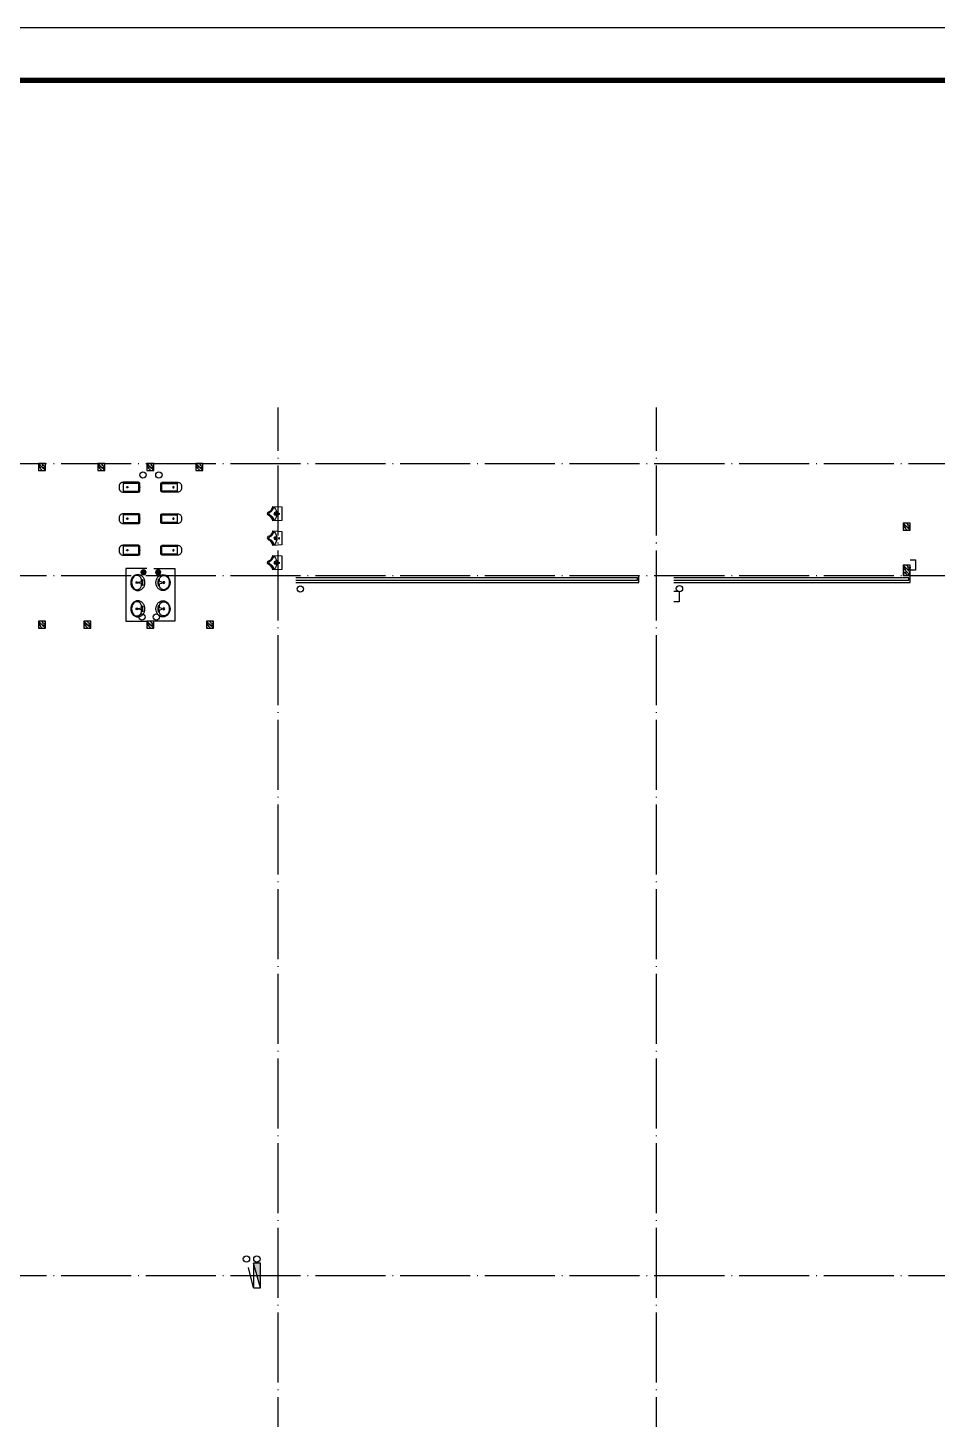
# Model space of a CAD drawing. Extents: x 6843040 to 15500510, y -6507076 to -4940511.
# Drawn here: x 8133750 to 8159718, y -5514608 to -5474851 of the extents above; entities that cross this region are included whole.
import ezdxf

# ---------------------------------------------------------------- set-up
doc = ezdxf.new("R2010")
doc.units = 0
doc.header["$LTSCALE"] = 1000
doc.header["$MEASUREMENT"] = 0
doc.linetypes.add('DOTE', pattern=[2.42, 2, -0.2, 0.02, -0.2])
for name, color, linetype in [('COLUMN', 10, 'Continuous'), ('DOTE', 8, 'DOTE'), ('EQUIP_消火栓', 7, 'Continuous'), ('FLOOR', 9, 'Continuous'), ('LVTRY', 8, 'Continuous'), ('plan-1', 40, 'Continuous'), ('PUB_HATCH', 8, 'Continuous'), ('PUB_TITLE', 4, 'Continuous'), ('RAIL', 163, 'Continuous'), ('S_SURFACE', 6, 'Continuous'), ('VPIPE-污水', 2, 'Continuous'), ('VPIPE-消防', 1, 'Continuous'), ('VPIPE-给水', 3, 'Continuous'), ('VPIPE-雨水', 4, 'Continuous'), ('建筑细线', 5, 'Continuous')]:
    doc.layers.add(name, color=color, linetype=linetype)
doc.layers.add('洁具', color=8, linetype='Continuous', lineweight=5)

# ---------------------------------------------------------------- blocks, each defined once
blk = doc.blocks.new('$lvtry$00000201')
at = {"color": 0}
for p, q in [((100, -30, 0), (-100, -30, 0)), ((110, -470, 0), (110, -40, 0)), ((140, -470, 0), (-140, -470, 0))]:
    blk.add_line(p, q, dxfattribs=at)
at = {"color": 0, "elevation": 0}
blk.add_lwpolyline([(140, -40, 0.414214), (100, 0), (-100, 0, 0.414214), (-140, -40), (-140, -480, 0.414214), (-30, -590), (30, -590, 0.414214), (140, -480)], format="xyb", close=True, dxfattribs=at)
blk.add_lwpolyline([(-110, -40), (-110, -470)], dxfattribs=at)
at = {"color": 0}
blk.add_circle((0, -359, 0), 20, dxfattribs=at)
for centre, start, end in [((-100, -40, 0), 90, 180), ((100, -40, 0), 0, 90)]:
    blk.add_arc(centre, 10, start, end, dxfattribs=at)
for p in [(0, 0, 0), (0, -359, 0)]:
    blk.add_point(p, dxfattribs=at)
blk = doc.blocks.new('$lvtry$00000225')
at = {"color": 0}
blk.add_line((-181, -234), (-181, -234), dxfattribs=at)
blk.add_lwpolyline([(53, -374, -0.307493), (205, -257), (195, 0), (-195, 0), (-205, -256, -0.265776), (-54, -366, 0.591279)], format="xyb", close=True, dxfattribs=at)
for centre, radius in [((-1, -182), 40.3), ((-6, -75), 15.8)]:
    blk.add_circle(centre, radius, dxfattribs=at)
for centre, radius, start, end in [((-161, -223), 22.7, 134.5857, 206.4573), ((-200, -412), 179, 22.2984, 83.8043), ((-5, -382), 245, 45.4143, 134.5857), ((1, -326), 39.6, 206.4354, 337.7034), ((199, -407), 174, 100.5676, 157.7034), ((153, -222), 20.3, 314.5857, 45.4143)]:
    blk.add_arc(centre, radius, start, end, dxfattribs=at)
for p in [(-6, -75), (-1, -182)]:
    blk.add_point(p, dxfattribs=at)
blk = doc.blocks.new('$lvtry$00000179')
at = {"color": 0, "linetype": 'ByBlock'}
for p, q in [((-32, -102), (-92, -102)), ((-13, -178), (-40, -70)), ((35, -64), (-35, -64)), ((13, -178), (-13, -178)), ((40, -70), (13, -178)), ((92, -102), (32, -102))]:
    blk.add_line(p, q, dxfattribs=at)
blk.add_lwpolyline([(0, -406, 0.088425), (89, -391, 0.093738), (162, -347, 0.102376), (212, -280, 0.10945), (229, -203, 0.109452), (212, -127, 0.102376), (162, -60, 0.093738), (89, -16, 0.088423), (0, 0, 0.088427), (-89, -16, 0.093738), (-162, -60, 0.102376), (-212, -127, 0.109452), (-229, -203, 0.109451), (-212, -280, 0.102376), (-162, -347, 0.093738), (-89, -391, 0.088425)], format="xyb", close=True, dxfattribs=at)
for centre, radius in [((-64, -76), 20.4), ((-64, -76), 15.4), ((0, -229), 25.4), ((63, -76), 20.4), ((63, -76), 15.4)]:
    blk.add_circle(centre, radius, dxfattribs=at)
for centre, radius, start, end in [((-88, -229), 116, 151.0888, 180), ((-88, -229), 116, 180, 208.9112), ((-45, -252), 164, 126.8699, 151.0888), ((-45, -205), 164, 208.9112, 233.1301), ((-18, -288), 210, 123.9045, 126.8699), ((-18, -169), 210, 233.1301, 252.7421), ((-92, -178), 76.2, 90, 123.9045), ((0, -111), 270, 252.7421, 270), ((-35, -68), 5, 90, 194.0362), ((0, -111), 270, 270, 287.2579), ((35, -68), 5, 345.9638, 90), ((18, -169), 210, 287.2579, 306.8699), ((92, -178), 76.2, 57.7402, 90), ((45, -252), 164, 28.9112, 57.7402), ((45, -205), 164, 306.8699, 331.0888), ((88, -229), 116, 0, 28.9112), ((88, -229), 116, 331.0888, 0)]:
    blk.add_arc(centre, radius, start, end, dxfattribs=at)
at = {"color": 0}
for p in [(0, -76), (0, -229)]:
    blk.add_point(p, dxfattribs=at)
blk = doc.blocks.new('$plan$00002944')
at = {"layer": '洁具'}
for p, q in [((-74, 11), (-11, 74)), ((-70, -27), (27, 70)), ((-53, -53), (53, 53)), ((-27, -70), (70, 27)), ((11, -74), (74, -11))]:
    blk.add_line(p, q, dxfattribs=at)
blk.add_circle((0, 0), 75, dxfattribs=at)
blk.add_point((0, 0), dxfattribs=at)
blk = doc.blocks.new('2GZ')
at = {"layer": 'PUB_HATCH'}
h = blk.add_hatch(dxfattribs=at)
h.set_pattern_fill('钢筋混凝土', color=256, scale=25, angle=90, style=0)
h.set_pattern_definition([(134.999998, (-1362825.3, 15392.63), (-44.194175, -44.194172), []), (140, (-1362825.3, 15392.63), (15.68804, 179.315045), [18.75, -206.25]), (85, (-1362825.3, 15392.63), (-188.048035, -34.68783), [15, -165]), (190.4514, (-1362824, 15407.57), (-172.35988, 144.62735), [15.93505, -175.28553]), (136.1842, (-1362875.3, 15392.63), (41.37976, 266.81026), [28.125, -309.375]), (186.6356, (-1362871.85, 15414.86), (-243.52946, 233.66568), [23.90257, -262.92825]), (81.1842, (-1362875.3, 15392.63), (-243.52964, 233.6655), [22.5, -247.5]), (111, (-1362862.8, 15417.63), (100.65473, 149.22676), [18.75, -206.25]), (56, (-1362862.8, 15417.63), (-181.28751, 60.82884), [15, -165]), (161.4514, (-1362854.41, 15430.07), (-80.63262, 210.05566), [15.93505, -175.28553]), (127.499998, (-1362825.3, 15392.63), (-83.223463, 3.039967), [0, -163, 0, -167.5, 0, -165.625]), (97.499998, (-1362825.3, 15392.63), (-98.602926, 65.767388), [0, -95.5, 0, -159.25, 0, -63.125]), (57.499998, (-1362825.3, 15336.88), (5.638722, 133.455609), [0, -62.5, 0, -195, 0, -258.75]), (47.499998, (-1362825.3, 15311.88), (-25.02624, 145.796543), [0, -81.25, 0, -129.5, 0, -183.75])])
edge = h.paths.add_edge_path()
edge.add_line((-1056409, 282874), (-1056609, 282874))
edge.add_line((-1056409, 282874), (-1056409, 283074))
edge.add_line((-1056409, 283074), (-1056609, 283074))
edge.add_line((-1056609, 283074), (-1056609, 282874))
h = blk.add_hatch(dxfattribs=at)
h.set_pattern_fill('钢筋混凝土', color=256, scale=25, angle=90, style=0)
h.set_pattern_definition([(134.999998, (-1361125.3, 15392.64), (-44.194175, -44.194172), []), (140, (-1361125.3, 15392.64), (15.68804, 179.315045), [18.75, -206.25]), (85, (-1361125.3, 15392.64), (-188.048035, -34.68783), [15, -165]), (190.4514, (-1361124, 15407.58), (-172.35988, 144.62735), [15.93505, -175.28553]), (136.1842, (-1361175.3, 15392.64), (41.37976, 266.81026), [28.125, -309.375]), (186.6356, (-1361171.85, 15414.87), (-243.52946, 233.66568), [23.90257, -262.92825]), (81.1842, (-1361175.3, 15392.64), (-243.52964, 233.6655), [22.5, -247.5]), (111, (-1361162.8, 15417.64), (100.65473, 149.22676), [18.75, -206.25]), (56, (-1361162.8, 15417.64), (-181.28751, 60.82884), [15, -165]), (161.4514, (-1361154.41, 15430.07), (-80.63262, 210.05566), [15.93505, -175.28553]), (127.499998, (-1361125.3, 15392.64), (-83.223463, 3.039967), [0, -163, 0, -167.5, 0, -165.625]), (97.499998, (-1361125.3, 15392.64), (-98.602926, 65.767388), [0, -95.5, 0, -159.25, 0, -63.125]), (57.499998, (-1361125.3, 15336.89), (5.638722, 133.455609), [0, -62.5, 0, -195, 0, -258.75]), (47.499998, (-1361125.3, 15311.89), (-25.02624, 145.796543), [0, -81.25, 0, -129.5, 0, -183.75])])
edge = h.paths.add_edge_path()
edge.add_line((-1054709, 282874), (-1054909, 282874))
edge.add_line((-1054709, 282874), (-1054709, 283074))
edge.add_line((-1054709, 283074), (-1054909, 283074))
edge.add_line((-1054909, 283074), (-1054909, 282874))
h = blk.add_hatch(dxfattribs=at)
h.set_pattern_fill('钢筋混凝土', color=256, scale=25, angle=90, style=0)
h.set_pattern_definition([(134.999998, (-1359725.3, 15392.64), (-44.194175, -44.194172), []), (140, (-1359725.3, 15392.64), (15.68804, 179.315045), [18.75, -206.25]), (85, (-1359725.3, 15392.64), (-188.048035, -34.68783), [15, -165]), (190.4514, (-1359724, 15407.58), (-172.35988, 144.62735), [15.93505, -175.28553]), (136.1842, (-1359775.3, 15392.64), (41.37976, 266.81026), [28.125, -309.375]), (186.6356, (-1359771.85, 15414.87), (-243.52946, 233.66568), [23.90257, -262.92825]), (81.1842, (-1359775.3, 15392.64), (-243.52964, 233.6655), [22.5, -247.5]), (111, (-1359762.8, 15417.64), (100.65473, 149.22676), [18.75, -206.25]), (56, (-1359762.8, 15417.64), (-181.28751, 60.82884), [15, -165]), (161.4514, (-1359754.41, 15430.07), (-80.63262, 210.05566), [15.93505, -175.28553]), (127.499998, (-1359725.3, 15392.64), (-83.223463, 3.039967), [0, -163, 0, -167.5, 0, -165.625]), (97.499998, (-1359725.3, 15392.64), (-98.602926, 65.767388), [0, -95.5, 0, -159.25, 0, -63.125]), (57.499998, (-1359725.3, 15336.89), (5.638722, 133.455609), [0, -62.5, 0, -195, 0, -258.75]), (47.499998, (-1359725.3, 15311.89), (-25.02624, 145.796543), [0, -81.25, 0, -129.5, 0, -183.75])])
edge = h.paths.add_edge_path()
edge.add_line((-1053309, 282874), (-1053509, 282874))
edge.add_line((-1053309, 282874), (-1053309, 283074))
edge.add_line((-1053309, 283074), (-1053509, 283074))
edge.add_line((-1053509, 283074), (-1053509, 282874))
h = blk.add_hatch(dxfattribs=at)
h.set_pattern_fill('钢筋混凝土', color=256, scale=25, angle=90, style=0)
h.set_pattern_definition([(134.999998, (-1358325.3, 15392.64), (-44.194175, -44.194172), []), (140, (-1358325.3, 15392.64), (15.68804, 179.315045), [18.75, -206.25]), (85, (-1358325.3, 15392.64), (-188.048035, -34.68783), [15, -165]), (190.4514, (-1358324, 15407.58), (-172.35988, 144.62735), [15.93505, -175.28553]), (136.1842, (-1358375.3, 15392.64), (41.37976, 266.81026), [28.125, -309.375]), (186.6356, (-1358371.85, 15414.87), (-243.52946, 233.66568), [23.90257, -262.92825]), (81.1842, (-1358375.3, 15392.64), (-243.52964, 233.6655), [22.5, -247.5]), (111, (-1358362.8, 15417.64), (100.65473, 149.22676), [18.75, -206.25]), (56, (-1358362.8, 15417.64), (-181.28751, 60.82884), [15, -165]), (161.4514, (-1358354.41, 15430.07), (-80.63262, 210.05566), [15.93505, -175.28553]), (127.499998, (-1358325.3, 15392.64), (-83.223463, 3.039967), [0, -163, 0, -167.5, 0, -165.625]), (97.499998, (-1358325.3, 15392.64), (-98.602926, 65.767388), [0, -95.5, 0, -159.25, 0, -63.125]), (57.499998, (-1358325.3, 15336.89), (5.638722, 133.455609), [0, -62.5, 0, -195, 0, -258.75]), (47.499998, (-1358325.3, 15311.89), (-25.02624, 145.796543), [0, -81.25, 0, -129.5, 0, -183.75])])
edge = h.paths.add_edge_path()
edge.add_line((-1051909, 282874), (-1052109, 282874))
edge.add_line((-1051909, 282874), (-1051909, 283074))
edge.add_line((-1051909, 283074), (-1052109, 283074))
edge.add_line((-1052109, 283074), (-1052109, 282874))
h = blk.add_hatch(dxfattribs=at)
h.set_pattern_fill('钢筋混凝土', color=256, scale=25, angle=90, style=0)
h.set_pattern_definition([(134.999998, (-1338125.3, 13692.64), (-44.194175, -44.194172), []), (140, (-1338125.3, 13692.64), (15.68804, 179.315045), [18.75, -206.25]), (85, (-1338125.3, 13692.64), (-188.048035, -34.68783), [15, -165]), (190.4514, (-1338124, 13707.58), (-172.35988, 144.62735), [15.93505, -175.28553]), (136.1842, (-1338175.3, 13692.64), (41.37976, 266.81026), [28.125, -309.375]), (186.6356, (-1338171.85, 13714.87), (-243.52946, 233.66568), [23.90257, -262.92825]), (81.1842, (-1338175.3, 13692.64), (-243.52964, 233.6655), [22.5, -247.5]), (111, (-1338162.8, 13717.64), (100.65473, 149.22676), [18.75, -206.25]), (56, (-1338162.8, 13717.64), (-181.28751, 60.82884), [15, -165]), (161.4514, (-1338154.41, 13730.07), (-80.63262, 210.05566), [15.93505, -175.28553]), (127.499998, (-1338125.3, 13692.64), (-83.223463, 3.039967), [0, -163, 0, -167.5, 0, -165.625]), (97.499998, (-1338125.3, 13692.64), (-98.602926, 65.767388), [0, -95.5, 0, -159.25, 0, -63.125]), (57.499998, (-1338125.3, 13636.89), (5.638722, 133.455609), [0, -62.5, 0, -195, 0, -258.75]), (47.499998, (-1338125.3, 13611.89), (-25.02624, 145.796543), [0, -81.25, 0, -129.5, 0, -183.75])])
edge = h.paths.add_edge_path()
edge.add_line((-1031709, 281174), (-1031909, 281174))
edge.add_line((-1031709, 281174), (-1031709, 281374))
edge.add_line((-1031709, 281374), (-1031909, 281374))
edge.add_line((-1031909, 281374), (-1031909, 281174))
h = blk.add_hatch(dxfattribs=at)
h.set_pattern_fill('钢筋混凝土', color=256, scale=25, angle=90, style=0)
h.set_pattern_definition([(134.999998, (-1338125.3, 12492.64), (-44.194175, -44.194172), []), (140, (-1338125.3, 12492.64), (15.68804, 179.315045), [18.75, -206.25]), (85, (-1338125.3, 12492.64), (-188.048035, -34.68783), [15, -165]), (190.4514, (-1338124, 12507.58), (-172.35988, 144.62735), [15.93505, -175.28553]), (136.1842, (-1338175.3, 12492.64), (41.37976, 266.81026), [28.125, -309.375]), (186.6356, (-1338171.85, 12514.87), (-243.52946, 233.66568), [23.90257, -262.92825]), (81.1842, (-1338175.3, 12492.64), (-243.52964, 233.6655), [22.5, -247.5]), (111, (-1338162.8, 12517.64), (100.65473, 149.22676), [18.75, -206.25]), (56, (-1338162.8, 12517.64), (-181.28751, 60.82884), [15, -165]), (161.4514, (-1338154.41, 12530.07), (-80.63262, 210.05566), [15.93505, -175.28553]), (127.499998, (-1338125.3, 12492.64), (-83.223463, 3.039967), [0, -163, 0, -167.5, 0, -165.625]), (97.499998, (-1338125.3, 12492.64), (-98.602926, 65.767388), [0, -95.5, 0, -159.25, 0, -63.125]), (57.499998, (-1338125.3, 12436.89), (5.638722, 133.455609), [0, -62.5, 0, -195, 0, -258.75]), (47.499998, (-1338125.3, 12411.89), (-25.02624, 145.796543), [0, -81.25, 0, -129.5, 0, -183.75])])
edge = h.paths.add_edge_path()
edge.add_line((-1031709, 279874), (-1031909, 279874))
edge.add_line((-1031709, 279874), (-1031709, 280174))
edge.add_line((-1031709, 280174), (-1031909, 280174))
edge.add_line((-1031909, 280174), (-1031909, 279874))
h = blk.add_hatch(dxfattribs=at)
h.set_pattern_fill('钢筋混凝土', color=256, scale=25, angle=90, style=0)
h.set_pattern_definition([(134.999998, (-1362825.3, 10892.64), (-44.194175, -44.194172), []), (140, (-1362825.3, 10892.64), (15.68804, 179.315045), [18.75, -206.25]), (85, (-1362825.3, 10892.64), (-188.048035, -34.68783), [15, -165]), (190.4514, (-1362824, 10907.58), (-172.35988, 144.62735), [15.93505, -175.28553]), (136.1842, (-1362875.3, 10892.64), (41.37976, 266.81026), [28.125, -309.375]), (186.6356, (-1362871.85, 10914.87), (-243.52946, 233.66568), [23.90257, -262.92825]), (81.1842, (-1362875.3, 10892.64), (-243.52964, 233.6655), [22.5, -247.5]), (111, (-1362862.8, 10917.64), (100.65473, 149.22676), [18.75, -206.25]), (56, (-1362862.8, 10917.64), (-181.28751, 60.82884), [15, -165]), (161.4514, (-1362854.41, 10930.07), (-80.63262, 210.05566), [15.93505, -175.28553]), (127.499998, (-1362825.3, 10892.64), (-83.223463, 3.039967), [0, -163, 0, -167.5, 0, -165.625]), (97.499998, (-1362825.3, 10892.64), (-98.602926, 65.767388), [0, -95.5, 0, -159.25, 0, -63.125]), (57.499998, (-1362825.3, 10836.89), (5.638722, 133.455609), [0, -62.5, 0, -195, 0, -258.75]), (47.499998, (-1362825.3, 10811.89), (-25.02624, 145.796543), [0, -81.25, 0, -129.5, 0, -183.75])])
edge = h.paths.add_edge_path()
edge.add_line((-1056409, 278374), (-1056609, 278374))
edge.add_line((-1056409, 278374), (-1056409, 278574))
edge.add_line((-1056409, 278574), (-1056609, 278574))
edge.add_line((-1056609, 278574), (-1056609, 278374))
h = blk.add_hatch(dxfattribs=at)
h.set_pattern_fill('钢筋混凝土', color=256, scale=25, angle=90, style=0)
h.set_pattern_definition([(134.999998, (-1361525.3, 10892.64), (-44.194175, -44.194172), []), (140, (-1361525.3, 10892.64), (15.68804, 179.315045), [18.75, -206.25]), (85, (-1361525.3, 10892.64), (-188.048035, -34.68783), [15, -165]), (190.4514, (-1361524, 10907.58), (-172.35988, 144.62735), [15.93505, -175.28553]), (136.1842, (-1361575.3, 10892.64), (41.37976, 266.81026), [28.125, -309.375]), (186.6356, (-1361571.85, 10914.87), (-243.52946, 233.66568), [23.90257, -262.92825]), (81.1842, (-1361575.3, 10892.64), (-243.52964, 233.6655), [22.5, -247.5]), (111, (-1361562.8, 10917.64), (100.65473, 149.22676), [18.75, -206.25]), (56, (-1361562.8, 10917.64), (-181.28751, 60.82884), [15, -165]), (161.4514, (-1361554.41, 10930.07), (-80.63262, 210.05566), [15.93505, -175.28553]), (127.499998, (-1361525.3, 10892.64), (-83.223463, 3.039967), [0, -163, 0, -167.5, 0, -165.625]), (97.499998, (-1361525.3, 10892.64), (-98.602926, 65.767388), [0, -95.5, 0, -159.25, 0, -63.125]), (57.499998, (-1361525.3, 10836.89), (5.638722, 133.455609), [0, -62.5, 0, -195, 0, -258.75]), (47.499998, (-1361525.3, 10811.89), (-25.02624, 145.796543), [0, -81.25, 0, -129.5, 0, -183.75])])
edge = h.paths.add_edge_path()
edge.add_line((-1055109, 278374), (-1055309, 278374))
edge.add_line((-1055109, 278374), (-1055109, 278574))
edge.add_line((-1055109, 278574), (-1055309, 278574))
edge.add_line((-1055309, 278574), (-1055309, 278374))
h = blk.add_hatch(dxfattribs=at)
h.set_pattern_fill('钢筋混凝土', color=256, scale=25, angle=90, style=0)
h.set_pattern_definition([(134.999998, (-1359725.3, 10892.64), (-44.194175, -44.194172), []), (140, (-1359725.3, 10892.64), (15.68804, 179.315045), [18.75, -206.25]), (85, (-1359725.3, 10892.64), (-188.048035, -34.68783), [15, -165]), (190.4514, (-1359724, 10907.58), (-172.35988, 144.62735), [15.93505, -175.28553]), (136.1842, (-1359775.3, 10892.64), (41.37976, 266.81026), [28.125, -309.375]), (186.6356, (-1359771.85, 10914.87), (-243.52946, 233.66568), [23.90257, -262.92825]), (81.1842, (-1359775.3, 10892.64), (-243.52964, 233.6655), [22.5, -247.5]), (111, (-1359762.8, 10917.64), (100.65473, 149.22676), [18.75, -206.25]), (56, (-1359762.8, 10917.64), (-181.28751, 60.82884), [15, -165]), (161.4514, (-1359754.41, 10930.07), (-80.63262, 210.05566), [15.93505, -175.28553]), (127.499998, (-1359725.3, 10892.64), (-83.223463, 3.039967), [0, -163, 0, -167.5, 0, -165.625]), (97.499998, (-1359725.3, 10892.64), (-98.602926, 65.767388), [0, -95.5, 0, -159.25, 0, -63.125]), (57.499998, (-1359725.3, 10836.89), (5.638722, 133.455609), [0, -62.5, 0, -195, 0, -258.75]), (47.499998, (-1359725.3, 10811.89), (-25.02624, 145.796543), [0, -81.25, 0, -129.5, 0, -183.75])])
edge = h.paths.add_edge_path()
edge.add_line((-1053309, 278374), (-1053509, 278374))
edge.add_line((-1053309, 278374), (-1053309, 278574))
edge.add_line((-1053309, 278574), (-1053509, 278574))
edge.add_line((-1053509, 278574), (-1053509, 278374))
h = blk.add_hatch(dxfattribs=at)
h.set_pattern_fill('钢筋混凝土', color=256, scale=25, angle=90, style=0)
h.set_pattern_definition([(134.999998, (-1358025.3, 10892.64), (-44.194175, -44.194172), []), (140, (-1358025.3, 10892.64), (15.68804, 179.315045), [18.75, -206.25]), (85, (-1358025.3, 10892.64), (-188.048035, -34.68783), [15, -165]), (190.4514, (-1358024, 10907.58), (-172.35988, 144.62735), [15.93505, -175.28553]), (136.1842, (-1358075.3, 10892.64), (41.37976, 266.81026), [28.125, -309.375]), (186.6356, (-1358071.85, 10914.87), (-243.52946, 233.66568), [23.90257, -262.92825]), (81.1842, (-1358075.3, 10892.64), (-243.52964, 233.6655), [22.5, -247.5]), (111, (-1358062.8, 10917.64), (100.65473, 149.22676), [18.75, -206.25]), (56, (-1358062.8, 10917.64), (-181.28751, 60.82884), [15, -165]), (161.4514, (-1358054.41, 10930.07), (-80.63262, 210.05566), [15.93505, -175.28553]), (127.499998, (-1358025.3, 10892.64), (-83.223463, 3.039967), [0, -163, 0, -167.5, 0, -165.625]), (97.499998, (-1358025.3, 10892.64), (-98.602926, 65.767388), [0, -95.5, 0, -159.25, 0, -63.125]), (57.499998, (-1358025.3, 10836.89), (5.638722, 133.455609), [0, -62.5, 0, -195, 0, -258.75]), (47.499998, (-1358025.3, 10811.89), (-25.02624, 145.796543), [0, -81.25, 0, -129.5, 0, -183.75])])
edge = h.paths.add_edge_path()
edge.add_line((-1051609, 278374), (-1051809, 278374))
edge.add_line((-1051609, 278374), (-1051609, 278574))
edge.add_line((-1051609, 278574), (-1051809, 278574))
edge.add_line((-1051809, 278574), (-1051809, 278374))
at = {"layer": 'COLUMN'}
for points in [[(-1056609, 282874), (-1056409, 282874), (-1056409, 283074), (-1056609, 283074)], [(-1054909, 282874), (-1054709, 282874), (-1054709, 283074), (-1054909, 283074)], [(-1053509, 282874), (-1053309, 282874), (-1053309, 283074), (-1053509, 283074)], [(-1052109, 282874), (-1051909, 282874), (-1051909, 283074), (-1052109, 283074)], [(-1031909, 281174), (-1031709, 281174), (-1031709, 281374), (-1031909, 281374)], [(-1031909, 279874), (-1031709, 279874), (-1031709, 280174), (-1031909, 280174)], [(-1056609, 278374), (-1056409, 278374), (-1056409, 278574), (-1056609, 278574)], [(-1055309, 278374), (-1055109, 278374), (-1055109, 278574), (-1055309, 278574)], [(-1053509, 278374), (-1053309, 278374), (-1053309, 278574), (-1053509, 278574)], [(-1051809, 278374), (-1051609, 278374), (-1051609, 278574), (-1051809, 278574)]]:
    blk.add_lwpolyline(points, close=True, dxfattribs=at)
blk = doc.blocks.new('$TWTSYS$00000508')
for p, q in [((-0.5, 0.5), (0.324, 1.224)), ((-0.5, 0.5), (-0.5, -0.5)), ((-0.5, -0.5), (0.5, 0.5)), ((0.5, 0.5), (-0.5, 0.5)), ((0.5, -0.5), (0.5, 0.5)), ((-0.5, -0.5), (0.5, -0.5))]:
    blk.add_line(p, q)
blk.add_solid([(0.5, -0.5), (0.5, 0.5), (-0.5, -0.5)])
blk = doc.blocks.new('二层排水消防0922')
at = {"layer": 'VPIPE-污水'}
for centre in [(8137036, -5487629), (8137492, -5487631)]:
    blk.add_circle(centre, 90, dxfattribs=at)
at = {"layer": 'VPIPE-消防'}
for centre in [(8139993, -5510030), (8140291, -5510030)]:
    blk.add_circle(centre, 90, dxfattribs=at)
at = {"layer": 'VPIPE-给水'}
for centre in [(8137008, -5491687), (8137419, -5491685)]:
    blk.add_circle(centre, 90, dxfattribs=at)
at = {"layer": 'VPIPE-雨水'}
for centre in [(8141531, -5490885), (8152359, -5490875)]:
    blk.add_circle(centre, 90, dxfattribs=at)
at = {"layer": 'EQUIP_消火栓', "xscale": 700, "yscale": 200, "zscale": 700, "rotation": 89.99999499104365}
blk.add_blockref('$TWTSYS$00000508', (8140296, -5510502), dxfattribs=at)

msp = doc.modelspace()

# ---------------------------------------------------------------- linework, layer by layer
at = {"layer": 'DOTE'}
for p, q in [((8140900, -5554702), (8140900, -5485702.5)), ((8151700, -5554702), (8151700, -5485702.5)), ((8050000, -5487302), (8185100, -5487302)), ((8050000, -5490502), (8185100, -5490502)), ((8050000, -5510502), (8185100, -5510502))]:
    msp.add_line(p, q, dxfattribs=at)
at = {"layer": 'FLOOR'}
for points in [[(8141400, -5490702), (8151200, -5490702), (8151200, -5490502)], [(8152200, -5490702), (8158950, -5490702), (8158950, -5490502)]]:
    msp.add_lwpolyline(points, dxfattribs=at)
at = {"layer": 'LVTRY'}
for points in [[(8137150, -5490302), (8136550, -5490302), (8136550, -5491802), (8137150, -5491802)], [(8137350, -5490302), (8137950, -5490302), (8137950, -5491802), (8137350, -5491802)]]:
    msp.add_lwpolyline(points, dxfattribs=at)
at = {"layer": 'PUB_TITLE'}
msp.add_lwpolyline([(8031580.2, -5601001.4), (8209930.2, -5601001.4), (8209930.2, -5474851.4), (8031580.2, -5474851.4)], close=True, dxfattribs=at)
at = {"layer": 'PUB_TITLE', "const_width": 150}
msp.add_lwpolyline([(8035330.2, -5599501.4), (8208430.2, -5599501.4), (8208430.2, -5476351.4), (8035330.2, -5476351.4)], close=True, dxfattribs=at)
at = {"layer": 'RAIL'}
for points in [[(8141400, -5490632), (8151160, -5490632), (8151160, -5490572), (8141400, -5490572)], [(8152200, -5490632), (8158910, -5490632), (8158910, -5490572), (8152200, -5490572)]]:
    msp.add_lwpolyline(points, dxfattribs=at)
at = {"layer": 'S_SURFACE'}
for points in [[(8158950, -5490052), (8159100, -5490052), (8159100, -5490352), (8158950, -5490352)], [(8152200, -5490952), (8152350, -5490952), (8152350, -5491252), (8152200, -5491252)]]:
    msp.add_lwpolyline(points, dxfattribs=at)

# ---------------------------------------------------------------- block references
at = {"xscale": -1, "rotation": 180}
for p in [(8137054.2, -5490408.6), (8137472.7, -5490408.6)]:
    msp.add_blockref('$plan$00002944', p, dxfattribs=at)
at = {"layer": 'LVTRY', "extrusion": (0, 0, -1), "xscale": -1, "zscale": -1, "rotation": 90}
for p in [(-8136950.5, -5487977), (-8136950.5, -5488877), (-8136950.5, -5489777)]:
    msp.add_blockref('$lvtry$00000201', p, dxfattribs=at)
at = {"layer": 'LVTRY', "extrusion": (0, 0, -1), "zscale": -1, "rotation": 270}
for p in [(-8137549.5, -5487977), (-8137549.5, -5488877), (-8137549.5, -5489777)]:
    msp.add_blockref('$lvtry$00000201', p, dxfattribs=at)
at = {"layer": 'LVTRY', "xscale": -1}
for name, p, rotation in [('$lvtry$00000225', (8141000, -5488733.9), 270), ('$lvtry$00000225', (8141000, -5489433.9), 270), ('$lvtry$00000225', (8141000, -5490133.9), 270), ('$lvtry$00000179', (8137406.2, -5490702.5), 90), ('$lvtry$00000179', (8137406.2, -5491452.5), 90)]:
    msp.add_blockref(name, p, dxfattribs=dict(at, rotation=rotation))
at = {"layer": 'LVTRY', "rotation": 270}
for p in [(8137093.9, -5490702.5), (8137093.9, -5491452.5)]:
    msp.add_blockref('$lvtry$00000179', p, dxfattribs=at)
at = {"layer": 'plan-1'}
msp.add_blockref('二层排水消防0922', (0, 0), dxfattribs=at)
at = {"layer": '建筑细线'}
msp.add_blockref('2GZ', (9190659, -5770376.2), dxfattribs=at)

doc.saveas('drawing.dxf')
